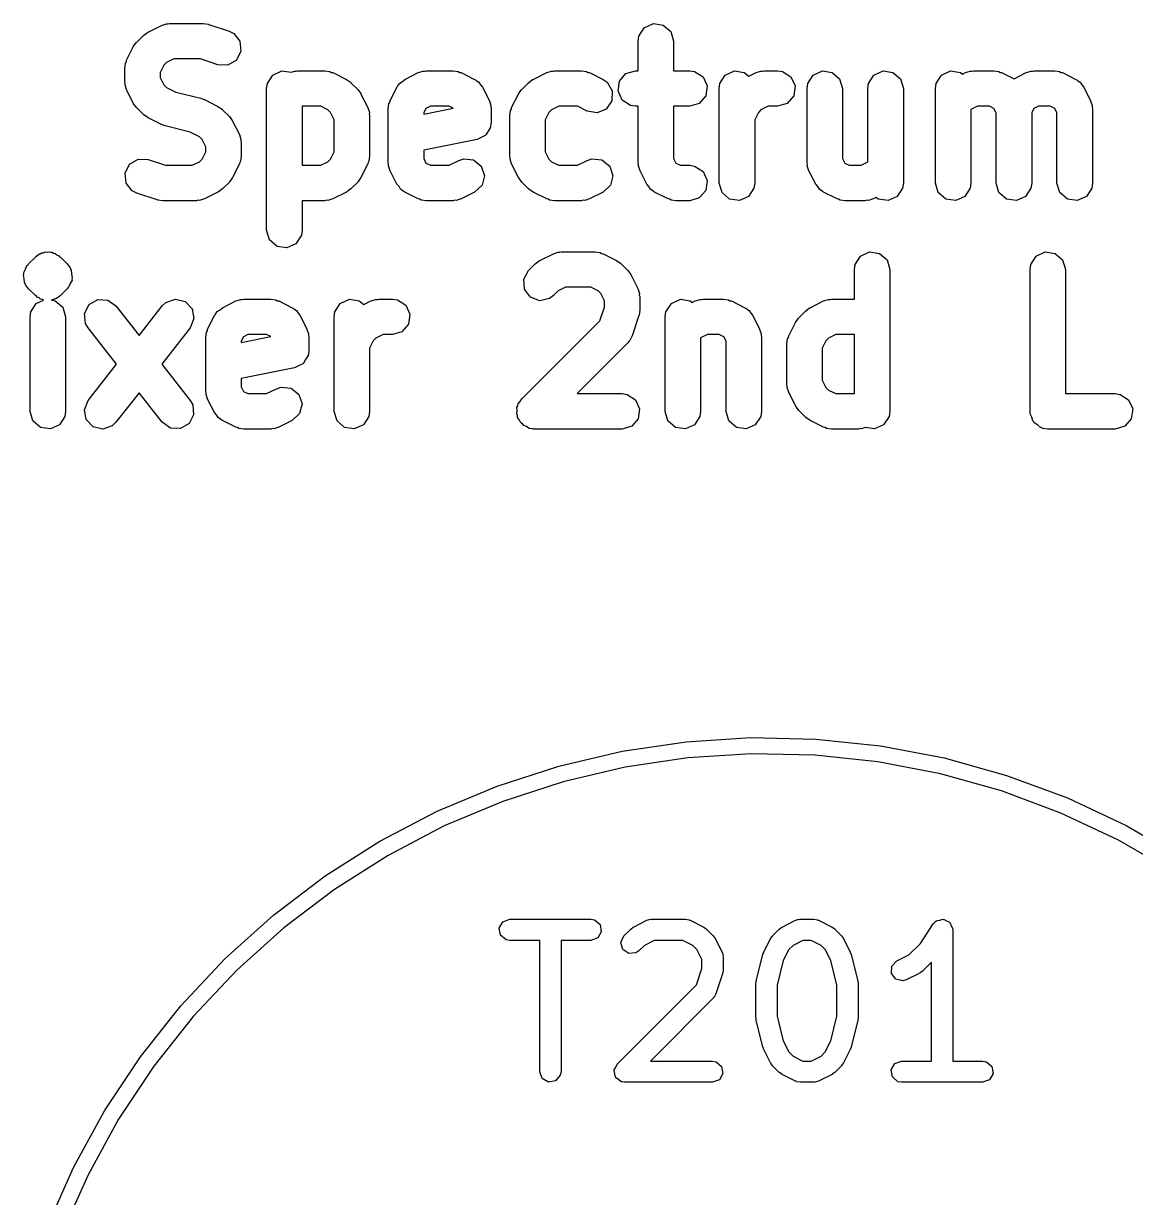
# Model space of a CAD drawing. Extents: x 102 to 173.9, y -124.5 to -76.3.
# Drawn here: x 140.64 to 148.48, y -85.34 to -77.06 of the extents above; entities that cross this region are included whole.
import ezdxf

# ---------------------------------------------------------------- set-up
doc = ezdxf.new("R2010")
doc.units = 0
doc.layers.add('BLACK', color=7, linetype='CONTINUOUS')

msp = doc.modelspace()

# ---------------------------------------------------------------- linework, layer by layer
at = {"layer": 'BLACK', "linetype": 'CONTINUOUS'}
for p, q in [((141.61, -77.0724), (141.644, -77.0611)), ((141.644, -77.0611), (141.655, -77.0623)), ((141.655, -77.0623), (141.666, -77.0592)), ((141.666, -77.0592), (141.904, -77.0592)), ((141.904, -77.0592), (141.94, -77.0643)), ((141.94, -77.0643), (141.942, -77.0655)), ((141.942, -77.0655), (141.944, -77.0656)), ((141.944, -77.0656), (142.087, -77.1132)), ((145.013, -77.0896), (145.077, -77.0604)), ((145.077, -77.0604), (145.147, -77.0705)), ((145.147, -77.0705), (145.2, -77.1166)), ((141.435, -77.191), (141.483, -77.1434)), ((141.483, -77.1434), (141.511, -77.1219)), ((141.511, -77.1219), (141.513, -77.1215)), ((141.513, -77.1215), (141.515, -77.12)), ((141.515, -77.12), (141.61, -77.0724)), ((142.087, -77.1132), (142.119, -77.1293)), ((142.119, -77.1293), (142.163, -77.1842)), ((144.97, -77.1842), (144.975, -77.1487)), ((144.975, -77.1487), (145.013, -77.0896)), ((145.2, -77.1166), (145.22, -77.1842)), ((141.364, -77.3188), (141.411, -77.2235)), ((141.411, -77.2235), (141.432, -77.1941)), ((141.432, -77.1941), (141.434, -77.193)), ((141.434, -77.193), (141.435, -77.191)), ((142.163, -77.1842), (142.17, -77.2542)), ((144.97, -77.3925), (144.97, -77.1842)), ((145.22, -77.1842), (145.22, -77.3925)), ((141.362, -77.3298), (141.364, -77.3188)), ((141.696, -77.3092), (141.645, -77.3345)), ((141.884, -77.3092), (141.696, -77.3092)), ((142.008, -77.3504), (141.884, -77.3092)), ((142.138, -77.3171), (142.078, -77.3529)), ((142.17, -77.2542), (142.138, -77.3171)), ((141.351, -77.3747), (141.356, -77.3392)), ((141.351, -77.4699), (141.351, -77.3747)), ((141.356, -77.3392), (141.362, -77.3298)), ((141.626, -77.3535), (141.601, -77.4042)), ((141.645, -77.3345), (141.626, -77.3535)), ((142.078, -77.3529), (142.008, -77.3504)), ((142.394, -77.4229), (142.458, -77.3938)), ((142.458, -77.3938), (142.523, -77.4031)), ((142.523, -77.4031), (142.549, -77.3944)), ((142.549, -77.3944), (142.56, -77.3957)), ((142.56, -77.3957), (142.571, -77.3925)), ((142.571, -77.3925), (142.761, -77.3925)), ((142.761, -77.3925), (142.797, -77.3977)), ((142.797, -77.3977), (142.806, -77.4037)), ((143.42, -77.4057), (143.454, -77.3944)), ((143.454, -77.3944), (143.465, -77.3957)), ((143.465, -77.3957), (143.476, -77.3925)), ((143.476, -77.3925), (143.666, -77.3925)), ((143.666, -77.3925), (143.702, -77.3977)), ((143.702, -77.3977), (143.711, -77.4037)), ((144.325, -77.4057), (144.359, -77.3944)), ((144.359, -77.3944), (144.37, -77.3957)), ((144.37, -77.3957), (144.38, -77.3925)), ((144.38, -77.3925), (144.571, -77.3925)), ((144.571, -77.3925), (144.606, -77.3977)), ((144.606, -77.3977), (144.616, -77.4037)), ((144.884, -77.4123), (144.952, -77.3925)), ((144.952, -77.3925), (144.97, -77.3925)), ((145.22, -77.3925), (145.333, -77.3925)), ((145.333, -77.3925), (145.368, -77.3977)), ((145.368, -77.3977), (145.427, -77.4358)), ((145.584, -77.4229), (145.649, -77.3938)), ((145.649, -77.3938), (145.718, -77.4039)), ((145.801, -77.4057), (145.835, -77.3944)), ((145.835, -77.3944), (145.846, -77.3957)), ((145.846, -77.3957), (145.857, -77.3925)), ((145.857, -77.3925), (145.952, -77.3925)), ((145.952, -77.3925), (145.987, -77.3977)), ((145.987, -77.3977), (146.046, -77.4358)), ((146.204, -77.4229), (146.268, -77.3938)), ((146.268, -77.3938), (146.337, -77.4039)), ((146.632, -77.4229), (146.696, -77.3938)), ((146.696, -77.3938), (146.766, -77.4039)), ((147.108, -77.4229), (147.172, -77.3938)), ((147.172, -77.3938), (147.242, -77.4039)), ((147.277, -77.4057), (147.311, -77.3944)), ((147.311, -77.3944), (147.322, -77.3957)), ((147.322, -77.3957), (147.333, -77.3925)), ((147.333, -77.3925), (147.476, -77.3925)), ((147.476, -77.3925), (147.511, -77.3977)), ((147.511, -77.3977), (147.521, -77.4037)), ((147.705, -77.4057), (147.74, -77.3944)), ((147.74, -77.3944), (147.751, -77.3957)), ((147.751, -77.3957), (147.761, -77.3925)), ((147.761, -77.3925), (147.904, -77.3925)), ((147.904, -77.3925), (147.94, -77.3977)), ((147.94, -77.3977), (147.949, -77.4037)), ((141.354, -77.4806), (141.351, -77.4699)), ((141.353, -77.4917), (141.354, -77.4806)), ((141.601, -77.4042), (141.601, -77.4404)), ((141.601, -77.4404), (141.626, -77.4911)), ((142.351, -77.5175), (142.356, -77.482)), ((142.356, -77.482), (142.394, -77.4229)), ((142.806, -77.4037), (142.817, -77.4057)), ((142.817, -77.4057), (142.913, -77.4533)), ((142.913, -77.4533), (142.942, -77.4738)), ((142.942, -77.4738), (142.943, -77.4757)), ((142.943, -77.4757), (142.945, -77.4767)), ((142.945, -77.4767), (142.993, -77.5244)), ((143.276, -77.4981), (143.289, -77.4798)), ((143.289, -77.4798), (143.308, -77.4685)), ((143.308, -77.4685), (143.325, -77.4533)), ((143.325, -77.4533), (143.42, -77.4057)), ((143.711, -77.4037), (143.722, -77.4057)), ((143.722, -77.4057), (143.817, -77.4533)), ((143.817, -77.4533), (143.823, -77.457)), ((143.823, -77.457), (143.825, -77.4577)), ((143.825, -77.4577), (143.828, -77.4611)), ((143.828, -77.4611), (143.847, -77.4738)), ((143.847, -77.4738), (143.858, -77.4929)), ((144.149, -77.5244), (144.197, -77.4767)), ((144.197, -77.4767), (144.226, -77.4553)), ((144.226, -77.4553), (144.228, -77.4548)), ((144.228, -77.4548), (144.229, -77.4533)), ((144.229, -77.4533), (144.325, -77.4057)), ((144.616, -77.4037), (144.627, -77.4057)), ((144.627, -77.4057), (144.722, -77.4533)), ((144.722, -77.4533), (144.752, -77.4738)), ((144.752, -77.4738), (144.787, -77.5344)), ((144.828, -77.5351), (144.838, -77.4655)), ((144.838, -77.4655), (144.884, -77.4123)), ((145.427, -77.4358), (145.457, -77.4999)), ((145.541, -77.5175), (145.546, -77.482)), ((145.546, -77.482), (145.584, -77.4229)), ((145.718, -77.4039), (145.75, -77.4312)), ((145.75, -77.4312), (145.801, -77.4057)), ((146.046, -77.4358), (146.076, -77.4999)), ((146.16, -77.5175), (146.165, -77.482)), ((146.165, -77.482), (146.204, -77.4229)), ((146.337, -77.4039), (146.39, -77.45)), ((146.39, -77.45), (146.41, -77.5175)), ((146.589, -77.5175), (146.594, -77.482)), ((146.594, -77.482), (146.632, -77.4229)), ((146.766, -77.4039), (146.819, -77.45)), ((146.819, -77.45), (146.839, -77.5175)), ((147.065, -77.5175), (147.07, -77.482)), ((147.07, -77.482), (147.108, -77.4229)), ((147.242, -77.4039), (147.256, -77.4161)), ((147.256, -77.4161), (147.277, -77.4057)), ((147.521, -77.4037), (147.532, -77.4057)), ((147.532, -77.4057), (147.619, -77.4492)), ((147.619, -77.4492), (147.705, -77.4057)), ((147.949, -77.4037), (147.96, -77.4057)), ((147.96, -77.4057), (148.055, -77.4533)), ((148.055, -77.4533), (148.061, -77.457)), ((148.061, -77.457), (148.063, -77.4577)), ((148.063, -77.4577), (148.067, -77.4611)), ((148.067, -77.4611), (148.085, -77.4738)), ((148.085, -77.4738), (148.096, -77.4929)), ((141.364, -77.5258), (141.353, -77.4917)), ((141.411, -77.621), (141.364, -77.5258)), ((141.626, -77.4911), (141.645, -77.51)), ((141.645, -77.51), (141.71, -77.5424)), ((141.71, -77.5424), (141.887, -77.5867)), ((142.351, -78.5175), (142.351, -77.5175)), ((142.993, -77.5244), (143.014, -77.5531)), ((143.014, -77.5531), (143.015, -77.5552)), ((143.015, -77.5552), (143.016, -77.5568)), ((143.016, -77.5568), (143.064, -77.6521)), ((143.221, -77.6045), (143.269, -77.5092)), ((143.269, -77.5092), (143.272, -77.504)), ((143.272, -77.504), (143.273, -77.5012)), ((143.273, -77.5012), (143.276, -77.4981)), ((143.858, -77.4929), (143.873, -77.5092)), ((143.873, -77.5092), (143.921, -77.6045)), ((144.078, -77.6521), (144.126, -77.5569)), ((144.126, -77.5569), (144.146, -77.5274)), ((144.146, -77.5274), (144.148, -77.5263)), ((144.148, -77.5263), (144.149, -77.5244)), ((144.787, -77.5344), (144.785, -77.6047)), ((144.857, -77.5992), (144.828, -77.5351)), ((145.457, -77.4999), (145.446, -77.5695)), ((145.541, -78.1842), (145.541, -77.5175)), ((146.076, -77.4999), (146.066, -77.5695)), ((146.16, -78.0413), (146.16, -77.5175)), ((146.41, -77.5175), (146.41, -78.0118)), ((146.589, -78.0355), (146.589, -77.5175)), ((146.839, -77.5175), (146.839, -78.1842)), ((147.065, -78.1842), (147.065, -77.5175)), ((148.096, -77.4929), (148.111, -77.5092)), ((148.111, -77.5092), (148.159, -77.6045)), ((141.413, -77.6226), (141.411, -77.621)), ((141.413, -77.6248), (141.413, -77.6226)), ((141.435, -77.6535), (141.413, -77.6248)), ((141.887, -77.5867), (141.908, -77.5954)), ((141.908, -77.5954), (141.913, -77.5962)), ((141.913, -77.5962), (142.008, -77.6438)), ((142.008, -77.6438), (142.037, -77.6643)), ((142.601, -77.6425), (142.601, -78.0592)), ((142.732, -77.6425), (142.601, -77.6425)), ((142.783, -77.6679), (142.732, -77.6425)), ((143.208, -77.6604), (143.213, -77.6249)), ((143.213, -77.6249), (143.219, -77.6155)), ((143.219, -77.6155), (143.221, -77.6045)), ((143.505, -77.6425), (143.474, -77.6583)), ((143.637, -77.6425), (143.505, -77.6425)), ((143.665, -77.6569), (143.637, -77.6425)), ((143.921, -77.6045), (143.932, -77.6385)), ((143.932, -77.6385), (143.931, -77.6496)), ((143.931, -77.6496), (143.934, -77.6604)), ((144.41, -77.6425), (144.359, -77.6679)), ((144.541, -77.6425), (144.41, -77.6425)), ((144.61, -77.6769), (144.541, -77.6425)), ((144.785, -77.6047), (144.745, -77.6625)), ((144.916, -77.6374), (144.857, -77.5992)), ((144.952, -77.6425), (144.916, -77.6374)), ((144.97, -77.6425), (144.952, -77.6425)), ((144.97, -78.0413), (144.97, -77.6425)), ((145.333, -77.6425), (145.22, -77.6425)), ((145.22, -77.6425), (145.22, -78.0118)), ((145.4, -77.6227), (145.333, -77.6425)), ((145.446, -77.5695), (145.4, -77.6227)), ((145.886, -77.6425), (145.835, -77.6679)), ((145.952, -77.6425), (145.886, -77.6425)), ((146.019, -77.6227), (145.952, -77.6425)), ((146.066, -77.5695), (146.019, -77.6227)), ((147.362, -77.6425), (147.315, -77.6662)), ((147.446, -77.6425), (147.362, -77.6425)), ((147.478, -77.6583), (147.446, -77.6425)), ((147.791, -77.6425), (147.759, -77.6583)), ((147.875, -77.6425), (147.791, -77.6425)), ((147.906, -77.6583), (147.875, -77.6425)), ((148.159, -77.6045), (148.17, -77.6385)), ((148.17, -77.6385), (148.169, -77.6496)), ((148.169, -77.6496), (148.172, -77.6604)), ((141.483, -77.7011), (141.435, -77.6535)), ((141.484, -77.7022), (141.483, -77.7011)), ((141.486, -77.7041), (141.484, -77.7022)), ((141.515, -77.7246), (141.486, -77.7041)), ((141.61, -77.7722), (141.515, -77.7246)), ((142.037, -77.6643), (142.038, -77.6662)), ((142.038, -77.6662), (142.04, -77.6672)), ((142.04, -77.6672), (142.088, -77.7148)), ((142.088, -77.7148), (142.109, -77.7436)), ((142.802, -77.6868), (142.783, -77.6679)), ((142.827, -77.7375), (142.802, -77.6868)), ((143.064, -77.6521), (143.075, -77.6861)), ((143.075, -77.6861), (143.074, -77.6973)), ((143.074, -77.6973), (143.077, -77.708)), ((143.077, -77.708), (143.077, -77.9937)), ((143.208, -78.0413), (143.208, -77.6604)), ((143.458, -77.6984), (143.665, -77.6569)), ((143.474, -77.6583), (143.458, -77.6899)), ((143.458, -77.6899), (143.458, -77.6984)), ((143.934, -77.6604), (143.934, -77.7556)), ((144.065, -77.708), (144.07, -77.6725)), ((144.065, -77.9937), (144.065, -77.708)), ((144.07, -77.6725), (144.076, -77.6631)), ((144.076, -77.6631), (144.078, -77.6521)), ((144.34, -77.6868), (144.315, -77.7375)), ((144.359, -77.6679), (144.34, -77.6868)), ((144.68, -77.6894), (144.61, -77.6769)), ((144.745, -77.6625), (144.68, -77.6894)), ((145.817, -77.6868), (145.791, -77.7375)), ((145.835, -77.6679), (145.817, -77.6868)), ((147.315, -77.6662), (147.315, -78.1842)), ((147.494, -77.6899), (147.478, -77.6583)), ((147.494, -78.1842), (147.494, -77.6899)), ((147.759, -77.6583), (147.744, -77.6899)), ((147.744, -77.6899), (147.744, -78.1842)), ((147.922, -77.6899), (147.906, -77.6583)), ((147.922, -78.1842), (147.922, -77.6899)), ((148.172, -77.6604), (148.172, -78.1842)), ((141.615, -77.773), (141.61, -77.7722)), ((141.636, -77.7816), (141.615, -77.773)), ((141.813, -77.8259), (141.636, -77.7816)), ((142.109, -77.7436), (142.11, -77.7457)), ((142.11, -77.7457), (142.111, -77.7473)), ((142.111, -77.7473), (142.159, -77.8426)), ((142.827, -77.9642), (142.827, -77.7375)), ((143.929, -77.7911), (143.912, -77.8179)), ((143.93, -77.7863), (143.929, -77.7911)), ((143.934, -77.7556), (143.93, -77.7802)), ((143.93, -77.7802), (143.931, -77.7843)), ((143.931, -77.7843), (143.93, -77.7863)), ((144.315, -77.7375), (144.315, -77.9642)), ((145.791, -77.7375), (145.791, -78.1842)), ((141.878, -77.8583), (141.813, -77.8259)), ((141.897, -77.8773), (141.878, -77.8583)), ((141.922, -77.928), (141.897, -77.8773)), ((142.159, -77.8426), (142.17, -77.8766)), ((142.17, -77.8766), (142.169, -77.8877)), ((142.169, -77.8877), (142.172, -77.8985)), ((142.172, -77.8985), (142.172, -77.9937)), ((143.834, -77.8782), (143.458, -77.9533)), ((143.862, -77.8634), (143.834, -77.8782)), ((143.891, -77.8502), (143.862, -77.8634)), ((143.893, -77.8472), (143.891, -77.8502)), ((143.896, -77.8455), (143.893, -77.8472)), ((143.912, -77.8179), (143.896, -77.8455)), ((141.897, -78.0149), (141.922, -77.9642)), ((141.922, -77.9642), (141.922, -77.928)), ((142.802, -78.0149), (142.827, -77.9642)), ((143.458, -77.9533), (143.458, -78.0118)), ((144.315, -77.9642), (144.34, -78.0149)), ((141.353, -78.1141), (141.384, -78.0513)), ((141.384, -78.0513), (141.445, -78.0154)), ((141.445, -78.0154), (141.515, -78.018)), ((141.515, -78.018), (141.639, -78.0592)), ((141.639, -78.0592), (141.827, -78.0592)), ((141.827, -78.0592), (141.878, -78.0338)), ((141.878, -78.0338), (141.897, -78.0149)), ((142.159, -78.0496), (142.111, -78.1448)), ((142.161, -78.0386), (142.159, -78.0496)), ((142.167, -78.0292), (142.161, -78.0386)), ((142.172, -77.9937), (142.167, -78.0292)), ((142.601, -78.0592), (142.732, -78.0592)), ((142.732, -78.0592), (142.783, -78.0338)), ((142.783, -78.0338), (142.802, -78.0149)), ((143.064, -78.0496), (143.016, -78.1448)), ((143.066, -78.0386), (143.064, -78.0496)), ((143.072, -78.0292), (143.066, -78.0386)), ((143.077, -77.9937), (143.072, -78.0292)), ((143.211, -78.0521), (143.208, -78.0413)), ((143.21, -78.0632), (143.211, -78.0521)), ((143.221, -78.0972), (143.21, -78.0632)), ((143.458, -78.0118), (143.474, -78.0434)), ((143.474, -78.0434), (143.505, -78.0592)), ((143.505, -78.0592), (143.637, -78.0592)), ((143.637, -78.0592), (143.705, -78.0248)), ((143.705, -78.0248), (143.74, -78.0135)), ((143.74, -78.0135), (143.809, -78.0212)), ((143.809, -78.0212), (143.864, -78.0655)), ((144.068, -78.0044), (144.065, -77.9937)), ((144.067, -78.0155), (144.068, -78.0044)), ((144.078, -78.0496), (144.067, -78.0155)), ((144.126, -78.1448), (144.078, -78.0496)), ((144.34, -78.0149), (144.359, -78.0338)), ((144.359, -78.0338), (144.41, -78.0592)), ((144.41, -78.0592), (144.541, -78.0592)), ((144.541, -78.0592), (144.61, -78.0248)), ((144.61, -78.0248), (144.644, -78.0135)), ((144.644, -78.0135), (144.714, -78.0212)), ((144.714, -78.0212), (144.769, -78.0655)), ((144.973, -78.0521), (144.97, -78.0413)), ((144.972, -78.0632), (144.973, -78.0521)), ((144.983, -78.0972), (144.972, -78.0632)), ((145.22, -78.0118), (145.236, -78.0434)), ((145.236, -78.0434), (145.267, -78.0592)), ((145.267, -78.0592), (145.333, -78.0592)), ((145.333, -78.0592), (145.368, -78.0643)), ((145.368, -78.0643), (145.427, -78.1025)), ((146.163, -78.0521), (146.16, -78.0413)), ((146.162, -78.0632), (146.163, -78.0521)), ((146.173, -78.0972), (146.162, -78.0632)), ((146.41, -78.0118), (146.426, -78.0434)), ((146.426, -78.0434), (146.458, -78.0592)), ((146.458, -78.0592), (146.541, -78.0592)), ((146.541, -78.0592), (146.589, -78.0355)), ((141.36, -78.1841), (141.353, -78.1141)), ((142.111, -78.1448), (142.091, -78.1743)), ((143.016, -78.1448), (142.996, -78.1743)), ((143.269, -78.1925), (143.221, -78.0972)), ((143.864, -78.0655), (143.886, -78.1323)), ((143.886, -78.1323), (143.869, -78.2004)), ((144.127, -78.1464), (144.126, -78.1448)), ((144.128, -78.1486), (144.127, -78.1464)), ((144.769, -78.0655), (144.791, -78.1323)), ((144.791, -78.1323), (144.774, -78.2004)), ((145.031, -78.1925), (144.983, -78.0972)), ((145.427, -78.1025), (145.457, -78.1666)), ((146.221, -78.1925), (146.173, -78.0972)), ((141.404, -78.239), (141.36, -78.1841)), ((142.04, -78.2249), (142.012, -78.2464)), ((142.088, -78.1773), (142.04, -78.2249)), ((142.089, -78.1754), (142.088, -78.1773)), ((142.091, -78.1743), (142.089, -78.1754)), ((142.945, -78.2249), (142.916, -78.2464)), ((142.993, -78.1773), (142.945, -78.2249)), ((142.994, -78.1754), (142.993, -78.1773)), ((142.996, -78.1743), (142.994, -78.1754)), ((143.284, -78.2087), (143.269, -78.1925)), ((143.295, -78.2279), (143.284, -78.2087)), ((143.313, -78.2406), (143.295, -78.2279)), ((143.869, -78.2004), (143.817, -78.2484)), ((144.149, -78.1773), (144.128, -78.1486)), ((144.197, -78.2249), (144.149, -78.1773)), ((144.199, -78.226), (144.197, -78.2249)), ((144.2, -78.2279), (144.199, -78.226)), ((144.229, -78.2484), (144.2, -78.2279)), ((144.774, -78.2004), (144.722, -78.2484)), ((145.046, -78.2087), (145.031, -78.1925)), ((145.057, -78.2279), (145.046, -78.2087)), ((145.075, -78.2406), (145.057, -78.2279)), ((145.457, -78.1666), (145.446, -78.2362)), ((145.561, -78.2517), (145.541, -78.1842)), ((145.786, -78.2197), (145.748, -78.2788)), ((145.791, -78.1842), (145.786, -78.2197)), ((146.236, -78.2087), (146.221, -78.1925)), ((146.247, -78.2279), (146.236, -78.2087)), ((146.266, -78.2406), (146.247, -78.2279)), ((146.834, -78.2197), (146.795, -78.2788)), ((146.839, -78.1842), (146.834, -78.2197)), ((147.085, -78.2517), (147.065, -78.1842)), ((147.31, -78.2197), (147.272, -78.2788)), ((147.315, -78.1842), (147.31, -78.2197)), ((147.513, -78.2517), (147.494, -78.1842)), ((147.738, -78.2197), (147.7, -78.2788)), ((147.744, -78.1842), (147.738, -78.2197)), ((147.942, -78.2517), (147.922, -78.1842)), ((148.167, -78.2197), (148.129, -78.2788)), ((148.172, -78.1842), (148.167, -78.2197)), ((141.436, -78.2551), (141.404, -78.239)), ((141.579, -78.3028), (141.436, -78.2551)), ((141.581, -78.3028), (141.579, -78.3028)), ((141.583, -78.304), (141.581, -78.3028)), ((141.619, -78.3092), (141.583, -78.304)), ((141.857, -78.3092), (141.619, -78.3092)), ((141.867, -78.306), (141.857, -78.3092)), ((141.878, -78.3073), (141.867, -78.306)), ((141.913, -78.296), (141.878, -78.3073)), ((142.008, -78.2484), (141.913, -78.296)), ((142.009, -78.2469), (142.008, -78.2484)), ((142.012, -78.2464), (142.009, -78.2469)), ((142.761, -78.3092), (142.601, -78.3092)), ((142.601, -78.3092), (142.601, -78.5175)), ((142.772, -78.306), (142.761, -78.3092)), ((142.783, -78.3073), (142.772, -78.306)), ((142.817, -78.296), (142.783, -78.3073)), ((142.913, -78.2484), (142.817, -78.296)), ((142.914, -78.2469), (142.913, -78.2484)), ((142.916, -78.2464), (142.914, -78.2469)), ((143.317, -78.244), (143.313, -78.2406)), ((143.319, -78.2447), (143.317, -78.244)), ((143.325, -78.2484), (143.319, -78.2447)), ((143.42, -78.296), (143.325, -78.2484)), ((143.431, -78.298), (143.42, -78.296)), ((143.44, -78.304), (143.431, -78.298)), ((143.476, -78.3092), (143.44, -78.304)), ((143.666, -78.3092), (143.476, -78.3092)), ((143.677, -78.306), (143.666, -78.3092)), ((143.688, -78.3073), (143.677, -78.306)), ((143.722, -78.296), (143.688, -78.3073)), ((143.817, -78.2484), (143.722, -78.296)), ((144.325, -78.296), (144.229, -78.2484)), ((144.336, -78.298), (144.325, -78.296)), ((144.345, -78.304), (144.336, -78.298)), ((144.38, -78.3092), (144.345, -78.304)), ((144.571, -78.3092), (144.38, -78.3092)), ((144.582, -78.306), (144.571, -78.3092)), ((144.593, -78.3073), (144.582, -78.306)), ((144.627, -78.296), (144.593, -78.3073)), ((144.722, -78.2484), (144.627, -78.296)), ((145.078, -78.244), (145.075, -78.2406)), ((145.081, -78.2447), (145.078, -78.244)), ((145.086, -78.2484), (145.081, -78.2447)), ((145.182, -78.296), (145.086, -78.2484)), ((145.193, -78.298), (145.182, -78.296)), ((145.202, -78.304), (145.193, -78.298)), ((145.238, -78.3092), (145.202, -78.304)), ((145.333, -78.3092), (145.238, -78.3092)), ((145.4, -78.2894), (145.333, -78.3092)), ((145.446, -78.2362), (145.4, -78.2894)), ((145.614, -78.2978), (145.561, -78.2517)), ((145.684, -78.3079), (145.614, -78.2978)), ((145.748, -78.2788), (145.684, -78.3079)), ((146.269, -78.244), (146.266, -78.2406)), ((146.272, -78.2447), (146.269, -78.244)), ((146.277, -78.2484), (146.272, -78.2447)), ((146.372, -78.296), (146.277, -78.2484)), ((146.383, -78.298), (146.372, -78.296)), ((146.393, -78.304), (146.383, -78.298)), ((146.428, -78.3092), (146.393, -78.304)), ((146.571, -78.3092), (146.428, -78.3092)), ((146.582, -78.306), (146.571, -78.3092)), ((146.593, -78.3073), (146.582, -78.306)), ((146.627, -78.296), (146.593, -78.3073)), ((146.648, -78.2856), (146.627, -78.296)), ((146.662, -78.2978), (146.648, -78.2856)), ((146.731, -78.3079), (146.662, -78.2978)), ((146.795, -78.2788), (146.731, -78.3079)), ((147.138, -78.2978), (147.085, -78.2517)), ((147.208, -78.3079), (147.138, -78.2978)), ((147.272, -78.2788), (147.208, -78.3079)), ((147.566, -78.2978), (147.513, -78.2517)), ((147.636, -78.3079), (147.566, -78.2978)), ((147.7, -78.2788), (147.636, -78.3079)), ((147.995, -78.2978), (147.942, -78.2517)), ((148.065, -78.3079), (147.995, -78.2978)), ((148.129, -78.2788), (148.065, -78.3079)), ((142.37, -78.585), (142.351, -78.5175)), ((142.596, -78.553), (142.557, -78.6121)), ((142.601, -78.5175), (142.596, -78.553)), ((142.424, -78.6312), (142.37, -78.585)), ((142.493, -78.6413), (142.424, -78.6312)), ((142.557, -78.6121), (142.493, -78.6413)), ((140.673, -78.7534), (140.721, -78.7058)), ((140.721, -78.7058), (140.726, -78.7019)), ((140.726, -78.7019), (140.727, -78.6996)), ((140.727, -78.6996), (140.732, -78.6976)), ((140.732, -78.6976), (140.749, -78.6843)), ((140.749, -78.6843), (140.758, -78.6824)), ((140.758, -78.6824), (140.765, -78.677)), ((140.765, -78.677), (140.779, -78.6761)), ((140.779, -78.6761), (140.791, -78.6704)), ((140.791, -78.6704), (140.805, -78.6724)), ((140.805, -78.6724), (140.818, -78.6695)), ((140.818, -78.6695), (140.827, -78.6727)), ((140.827, -78.6727), (140.836, -78.672)), ((140.836, -78.672), (140.848, -78.6786)), ((140.848, -78.6786), (140.861, -78.6805)), ((140.861, -78.6805), (140.871, -78.6894)), ((140.871, -78.6894), (140.884, -78.6942)), ((140.884, -78.6942), (140.889, -78.7015)), ((140.889, -78.7015), (140.897, -78.7058)), ((140.897, -78.7058), (140.945, -78.7534)), ((144.277, -78.73), (144.372, -78.6824)), ((144.372, -78.6824), (144.406, -78.6711)), ((144.406, -78.6711), (144.417, -78.6723)), ((144.417, -78.6723), (144.428, -78.6692)), ((144.428, -78.6692), (144.666, -78.6692)), ((144.666, -78.6692), (144.702, -78.6743)), ((144.702, -78.6743), (144.711, -78.6804)), ((144.711, -78.6804), (144.722, -78.6824)), ((144.722, -78.6824), (144.817, -78.73)), ((146.499, -78.7587), (146.537, -78.6996)), ((146.537, -78.6996), (146.601, -78.6704)), ((146.601, -78.6704), (146.671, -78.6805)), ((146.671, -78.6805), (146.724, -78.7266)), ((146.724, -78.7266), (146.744, -78.7942)), ((147.737, -78.7587), (147.775, -78.6996)), ((147.775, -78.6996), (147.839, -78.6704)), ((147.839, -78.6704), (147.909, -78.6805)), ((147.909, -78.6805), (147.962, -78.7266)), ((147.962, -78.7266), (147.982, -78.7942)), ((140.639, -78.8152), (140.652, -78.7917)), ((140.652, -78.7917), (140.661, -78.7667)), ((140.661, -78.7667), (140.669, -78.7613)), ((140.669, -78.7613), (140.673, -78.7534)), ((140.945, -78.7534), (140.966, -78.7822)), ((140.966, -78.7822), (140.968, -78.791)), ((140.968, -78.791), (140.974, -78.7982)), ((140.974, -78.7982), (140.976, -78.8249)), ((144.163, -78.8628), (144.197, -78.801)), ((144.197, -78.801), (144.244, -78.7534)), ((144.244, -78.7534), (144.273, -78.7319)), ((144.273, -78.7319), (144.275, -78.7315)), ((144.275, -78.7315), (144.277, -78.73)), ((144.817, -78.73), (144.847, -78.7505)), ((144.847, -78.7505), (144.848, -78.7524)), ((144.848, -78.7524), (144.85, -78.7534)), ((144.85, -78.7534), (144.897, -78.801)), ((144.897, -78.801), (144.919, -78.8298)), ((146.494, -78.7942), (146.499, -78.7587)), ((146.494, -79.0025), (146.494, -78.7942)), ((146.744, -78.7942), (146.744, -79.7942)), ((147.732, -78.7942), (147.737, -78.7587)), ((147.732, -79.7942), (147.732, -78.7942)), ((147.982, -78.7942), (147.982, -79.6692)), ((140.637, -78.8326), (140.64, -78.8242)), ((140.642, -78.8587), (140.637, -78.8326)), ((140.64, -78.8242), (140.639, -78.8152)), ((140.644, -78.8854), (140.642, -78.8587)), ((140.65, -78.8926), (140.644, -78.8854)), ((140.652, -78.9014), (140.65, -78.8926)), ((140.966, -78.8919), (140.957, -78.9169)), ((140.979, -78.8684), (140.966, -78.8919)), ((140.976, -78.8249), (140.981, -78.851)), ((140.981, -78.851), (140.978, -78.8594)), ((140.978, -78.8594), (140.979, -78.8684)), ((144.168, -78.933), (144.163, -78.8628)), ((144.919, -78.8298), (144.919, -78.8319)), ((144.919, -78.8319), (144.921, -78.8335)), ((144.921, -78.8335), (144.968, -78.9288)), ((140.673, -78.9302), (140.652, -78.9014)), ((140.721, -78.9778), (140.673, -78.9302)), ((140.945, -78.9302), (140.897, -78.9778)), ((140.949, -78.9223), (140.945, -78.9302)), ((140.957, -78.9169), (140.949, -78.9223)), ((144.21, -78.9894), (144.168, -78.933)), ((144.407, -78.9445), (144.374, -78.9778)), ((144.458, -78.9192), (144.407, -78.9445)), ((144.637, -78.9192), (144.458, -78.9192)), ((144.687, -78.9445), (144.637, -78.9192)), ((144.706, -78.9635), (144.687, -78.9445)), ((144.732, -79.0142), (144.706, -78.9635)), ((144.968, -78.9288), (144.98, -78.9628)), ((144.98, -78.9628), (144.978, -78.9739)), ((144.978, -78.9739), (144.982, -78.9847)), ((140.689, -79.092), (140.727, -79.0329)), ((140.729, -78.9821), (140.721, -78.9778)), ((140.727, -79.0329), (140.779, -79.0095)), ((140.734, -78.9894), (140.729, -78.9821)), ((140.747, -78.9942), (140.734, -78.9894)), ((140.757, -79.0031), (140.747, -78.9942)), ((140.77, -79.005), (140.757, -79.0031)), ((140.779, -79.0095), (140.77, -79.005)), ((140.839, -79.0075), (140.834, -79.0099)), ((140.834, -79.0099), (140.861, -79.0139)), ((140.853, -79.0066), (140.839, -79.0075)), ((140.86, -79.0012), (140.853, -79.0066)), ((140.869, -78.9993), (140.86, -79.0012)), ((140.861, -79.0139), (140.914, -79.06)), ((140.886, -78.986), (140.869, -78.9993)), ((140.891, -78.984), (140.886, -78.986)), ((140.892, -78.9817), (140.891, -78.984)), ((140.897, -78.9778), (140.892, -78.9817)), ((141.067, -79.1036), (141.1, -79.0411)), ((141.1, -79.0411), (141.161, -79.006)), ((141.161, -79.006), (141.231, -79.0094)), ((141.231, -79.0094), (141.288, -79.0503)), ((141.288, -79.0503), (141.452, -79.2585)), ((141.452, -79.2585), (141.615, -79.0503)), ((141.615, -79.0503), (141.641, -79.0256)), ((141.641, -79.0256), (141.708, -79.0026)), ((141.708, -79.0026), (141.776, -79.0193)), ((141.776, -79.0193), (141.825, -79.0703)), ((142.039, -79.0633), (142.134, -79.0157)), ((142.134, -79.0157), (142.168, -79.0044)), ((142.168, -79.0044), (142.179, -79.0057)), ((142.179, -79.0057), (142.19, -79.0025)), ((142.19, -79.0025), (142.38, -79.0025)), ((142.38, -79.0025), (142.416, -79.0077)), ((142.416, -79.0077), (142.425, -79.0137)), ((142.425, -79.0137), (142.436, -79.0157)), ((142.436, -79.0157), (142.532, -79.0633)), ((142.832, -79.092), (142.87, -79.0329)), ((142.87, -79.0329), (142.934, -79.0038)), ((142.934, -79.0038), (143.004, -79.0139)), ((143.004, -79.0139), (143.035, -79.0412)), ((143.035, -79.0412), (143.086, -79.0157)), ((143.086, -79.0157), (143.12, -79.0044)), ((143.12, -79.0044), (143.132, -79.0057)), ((143.132, -79.0057), (143.142, -79.0025)), ((143.142, -79.0025), (143.238, -79.0025)), ((143.238, -79.0025), (143.273, -79.0077)), ((143.273, -79.0077), (143.332, -79.0458)), ((143.332, -79.0458), (143.361, -79.1099)), ((144.276, -79.0141), (144.21, -78.9894)), ((144.345, -78.9993), (144.276, -79.0141)), ((144.374, -78.9778), (144.345, -78.9993)), ((144.732, -79.0596), (144.732, -79.0142)), ((144.982, -78.9847), (144.982, -79.0799)), ((145.165, -79.092), (145.204, -79.0329)), ((145.204, -79.0329), (145.268, -79.0038)), ((145.268, -79.0038), (145.337, -79.0139)), ((145.337, -79.0139), (145.351, -79.0261)), ((145.351, -79.0261), (145.372, -79.0157)), ((145.372, -79.0157), (145.406, -79.0044)), ((145.406, -79.0044), (145.417, -79.0057)), ((145.417, -79.0057), (145.428, -79.0025)), ((145.428, -79.0025), (145.571, -79.0025)), ((145.571, -79.0025), (145.606, -79.0077)), ((145.606, -79.0077), (145.616, -79.0137)), ((145.616, -79.0137), (145.627, -79.0157)), ((145.627, -79.0157), (145.722, -79.0633)), ((146.182, -79.0633), (146.277, -79.0157)), ((146.277, -79.0157), (146.311, -79.0044)), ((146.311, -79.0044), (146.322, -79.0057)), ((146.322, -79.0057), (146.333, -79.0025)), ((146.333, -79.0025), (146.494, -79.0025)), ((140.684, -79.1275), (140.689, -79.092)), ((140.684, -79.7942), (140.684, -79.1275)), ((140.914, -79.06), (140.934, -79.1275)), ((140.934, -79.1275), (140.934, -79.7942)), ((141.074, -79.1736), (141.067, -79.1036)), ((141.838, -79.1394), (141.812, -79.2047)), ((141.825, -79.0703), (141.838, -79.1394)), ((141.935, -79.2145), (141.983, -79.1192)), ((141.983, -79.1192), (141.987, -79.114)), ((141.987, -79.1112), (141.991, -79.1081)), ((141.987, -79.114), (141.987, -79.1112)), ((141.991, -79.1081), (142.003, -79.0898)), ((142.003, -79.0898), (142.023, -79.0785)), ((142.023, -79.0785), (142.039, -79.0633)), ((142.532, -79.0633), (142.537, -79.067)), ((142.537, -79.067), (142.54, -79.0677)), ((142.54, -79.0677), (142.543, -79.0711)), ((142.543, -79.0711), (142.561, -79.0838)), ((142.561, -79.0838), (142.572, -79.1029)), ((142.572, -79.1029), (142.587, -79.1192)), ((142.587, -79.1192), (142.635, -79.2145)), ((142.827, -79.1275), (142.832, -79.092)), ((142.827, -79.7942), (142.827, -79.1275)), ((143.361, -79.1099), (143.351, -79.1795)), ((144.7, -79.1552), (144.732, -79.0596)), ((144.975, -79.1194), (144.928, -79.2623)), ((144.976, -79.1154), (144.975, -79.1172)), ((144.975, -79.1172), (144.975, -79.1194)), ((144.982, -79.0799), (144.976, -79.1154)), ((145.16, -79.1275), (145.165, -79.092)), ((145.16, -79.7942), (145.16, -79.1275)), ((145.722, -79.0633), (145.727, -79.067)), ((145.727, -79.067), (145.73, -79.0677)), ((145.73, -79.0677), (145.733, -79.0711)), ((145.733, -79.0711), (145.752, -79.0838)), ((145.752, -79.0838), (145.763, -79.1029)), ((145.763, -79.1029), (145.778, -79.1192)), ((145.778, -79.1192), (145.826, -79.2145)), ((146.078, -79.1669), (146.099, -79.1374)), ((146.099, -79.1374), (146.101, -79.1363)), ((146.101, -79.1363), (146.102, -79.1344)), ((146.102, -79.1344), (146.149, -79.0867)), ((146.149, -79.0867), (146.178, -79.0653)), ((146.178, -79.0653), (146.18, -79.0648)), ((146.18, -79.0648), (146.182, -79.0633)), ((141.092, -79.2047), (141.074, -79.1736)), ((141.293, -79.4608), (141.092, -79.2047)), ((141.812, -79.2047), (141.611, -79.4608)), ((141.933, -79.2255), (141.935, -79.2145)), ((142.635, -79.2145), (142.646, -79.2485)), ((143.351, -79.1795), (143.305, -79.2327)), ((144.149, -79.7058), (144.7, -79.1552)), ((145.826, -79.2145), (145.837, -79.2485)), ((146.031, -79.2621), (146.078, -79.1669)), ((141.922, -79.2704), (141.927, -79.2349)), ((141.922, -79.6513), (141.922, -79.2704)), ((141.927, -79.2349), (141.933, -79.2255)), ((142.172, -79.3084), (142.38, -79.2669)), ((142.188, -79.2683), (142.172, -79.2999)), ((142.172, -79.2999), (142.172, -79.3084)), ((142.219, -79.2525), (142.188, -79.2683)), ((142.351, -79.2525), (142.219, -79.2525)), ((142.38, -79.2669), (142.351, -79.2525)), ((142.646, -79.2485), (142.645, -79.2596)), ((142.645, -79.2596), (142.648, -79.2704)), ((142.648, -79.2704), (142.648, -79.3656)), ((143.102, -79.2968), (143.077, -79.3475)), ((143.121, -79.2779), (143.102, -79.2968)), ((143.172, -79.2525), (143.121, -79.2779)), ((143.238, -79.2525), (143.172, -79.2525)), ((143.305, -79.2327), (143.238, -79.2525)), ((144.903, -79.3013), (144.897, -79.3111)), ((144.911, -79.2943), (144.903, -79.3013)), ((144.928, -79.2623), (144.911, -79.2943)), ((145.458, -79.2525), (145.41, -79.2762)), ((145.41, -79.2762), (145.41, -79.7942)), ((145.541, -79.2525), (145.458, -79.2525)), ((145.573, -79.2683), (145.541, -79.2525)), ((145.589, -79.2999), (145.573, -79.2683)), ((145.589, -79.7942), (145.589, -79.2999)), ((145.837, -79.2485), (145.836, -79.2596)), ((145.836, -79.2596), (145.839, -79.2704)), ((145.839, -79.2704), (145.839, -79.7942)), ((146.017, -79.318), (146.022, -79.2825)), ((146.022, -79.2825), (146.029, -79.2731)), ((146.029, -79.2731), (146.031, -79.2621)), ((146.293, -79.2968), (146.267, -79.3475)), ((146.312, -79.2779), (146.293, -79.2968)), ((146.362, -79.2525), (146.312, -79.2779)), ((146.494, -79.2525), (146.362, -79.2525)), ((146.494, -79.6692), (146.494, -79.2525)), ((142.648, -79.3656), (142.645, -79.3902)), ((143.077, -79.3475), (143.077, -79.7942)), ((144.897, -79.3111), (144.539, -79.6692)), ((146.017, -79.6037), (146.017, -79.318)), ((146.267, -79.3475), (146.267, -79.5742)), ((141.092, -79.717), (141.293, -79.4608)), ((141.611, -79.4608), (141.812, -79.717)), ((142.605, -79.4602), (142.576, -79.4734)), ((142.607, -79.4572), (142.605, -79.4602)), ((142.61, -79.4555), (142.607, -79.4572)), ((142.626, -79.4279), (142.61, -79.4555)), ((142.643, -79.4011), (142.626, -79.4279)), ((142.644, -79.3963), (142.643, -79.4011)), ((142.645, -79.3943), (142.644, -79.3963)), ((142.645, -79.3902), (142.645, -79.3943)), ((142.548, -79.4882), (142.172, -79.5633)), ((142.576, -79.4734), (142.548, -79.4882)), ((142.172, -79.5633), (142.172, -79.6218)), ((142.172, -79.6218), (142.188, -79.6534)), ((142.351, -79.6692), (142.42, -79.6348)), ((142.42, -79.6348), (142.454, -79.6235)), ((142.454, -79.6235), (142.524, -79.6312)), ((142.524, -79.6312), (142.578, -79.6755)), ((146.02, -79.6144), (146.017, -79.6037)), ((146.019, -79.6255), (146.02, -79.6144)), ((146.031, -79.6596), (146.019, -79.6255)), ((146.267, -79.5742), (146.293, -79.6249)), ((146.293, -79.6249), (146.312, -79.6438)), ((141.066, -79.7823), (141.092, -79.717)), ((141.452, -79.6632), (141.288, -79.8714)), ((141.615, -79.8714), (141.452, -79.6632)), ((141.812, -79.717), (141.83, -79.748)), ((141.925, -79.6621), (141.922, -79.6513)), ((141.924, -79.6732), (141.925, -79.6621)), ((141.935, -79.7072), (141.924, -79.6732)), ((141.983, -79.8025), (141.935, -79.7072)), ((142.188, -79.6534), (142.219, -79.6692)), ((142.219, -79.6692), (142.351, -79.6692)), ((142.578, -79.6755), (142.601, -79.7423)), ((144.139, -79.7253), (144.149, -79.7058)), ((144.539, -79.6692), (144.857, -79.6692)), ((144.857, -79.6692), (144.892, -79.6743)), ((144.892, -79.6743), (144.951, -79.7125)), ((144.951, -79.7125), (144.98, -79.7766)), ((146.078, -79.7548), (146.031, -79.6596)), ((146.312, -79.6438), (146.362, -79.6692)), ((146.362, -79.6692), (146.494, -79.6692)), ((147.982, -79.6692), (148.333, -79.6692)), ((148.333, -79.6692), (148.368, -79.6743)), ((148.368, -79.6743), (148.427, -79.7125)), ((148.427, -79.7125), (148.457, -79.7766)), ((140.704, -79.8617), (140.684, -79.7942)), ((140.934, -79.7942), (140.929, -79.8297)), ((141.079, -79.8514), (141.066, -79.7823)), ((141.83, -79.748), (141.836, -79.8181)), ((141.998, -79.8187), (141.983, -79.8025)), ((142.601, -79.7423), (142.583, -79.8104)), ((142.847, -79.8617), (142.827, -79.7942)), ((143.077, -79.7942), (143.072, -79.8297)), ((144.114, -79.8118), (144.117, -79.7898)), ((144.115, -79.7676), (144.122, -79.7556)), ((144.117, -79.7898), (144.115, -79.7676)), ((144.122, -79.7556), (144.124, -79.7421)), ((144.124, -79.7421), (144.139, -79.7253)), ((144.98, -79.7766), (144.97, -79.8462)), ((145.18, -79.8617), (145.16, -79.7942)), ((145.41, -79.7942), (145.405, -79.8297)), ((145.609, -79.8617), (145.589, -79.7942)), ((145.839, -79.7942), (145.834, -79.8297)), ((146.08, -79.7564), (146.078, -79.7548)), ((146.08, -79.7586), (146.08, -79.7564)), ((146.102, -79.7873), (146.08, -79.7586)), ((146.149, -79.8349), (146.102, -79.7873)), ((146.744, -79.7942), (146.738, -79.8297)), ((147.734, -79.8028), (147.732, -79.7942)), ((147.733, -79.8118), (147.734, -79.8028)), ((148.457, -79.7766), (148.446, -79.8462)), ((140.757, -79.9078), (140.704, -79.8617)), ((140.929, -79.8297), (140.891, -79.8888)), ((141.127, -79.9024), (141.079, -79.8514)), ((141.288, -79.8714), (141.262, -79.8961)), ((141.673, -79.9123), (141.615, -79.8714)), ((141.804, -79.8806), (141.743, -79.9157)), ((141.836, -79.8181), (141.804, -79.8806)), ((142.009, -79.8379), (141.998, -79.8187)), ((142.028, -79.8506), (142.009, -79.8379)), ((142.031, -79.854), (142.028, -79.8506)), ((142.034, -79.8547), (142.031, -79.854)), ((142.039, -79.8584), (142.034, -79.8547)), ((142.134, -79.906), (142.039, -79.8584)), ((142.532, -79.8584), (142.436, -79.906)), ((142.583, -79.8104), (142.532, -79.8584)), ((142.9, -79.9078), (142.847, -79.8617)), ((143.072, -79.8297), (143.034, -79.8888)), ((144.119, -79.8242), (144.114, -79.8118)), ((144.12, -79.8378), (144.119, -79.8242)), ((144.134, -79.8556), (144.12, -79.8378)), ((144.143, -79.8759), (144.134, -79.8556)), ((144.154, -79.8832), (144.143, -79.8759)), ((144.163, -79.8941), (144.154, -79.8832)), ((144.97, -79.8462), (144.924, -79.8994)), ((145.233, -79.9078), (145.18, -79.8617)), ((145.405, -79.8297), (145.367, -79.8888)), ((145.662, -79.9078), (145.609, -79.8617)), ((145.834, -79.8297), (145.795, -79.8888)), ((146.151, -79.836), (146.149, -79.8349)), ((146.152, -79.8379), (146.151, -79.836)), ((146.182, -79.8584), (146.152, -79.8379)), ((146.277, -79.906), (146.182, -79.8584)), ((146.738, -79.8297), (146.7, -79.8888)), ((147.744, -79.8361), (147.733, -79.8118)), ((147.751, -79.8617), (147.744, -79.8361)), ((147.758, -79.8676), (147.751, -79.8617)), ((147.762, -79.8759), (147.758, -79.8676)), ((147.784, -79.8903), (147.762, -79.8759)), ((148.446, -79.8462), (148.4, -79.8994)), ((140.827, -79.9179), (140.757, -79.9078)), ((140.891, -79.8888), (140.827, -79.9179)), ((141.196, -79.919), (141.127, -79.9024)), ((141.262, -79.8961), (141.196, -79.919)), ((141.743, -79.9157), (141.673, -79.9123)), ((142.145, -79.908), (142.134, -79.906)), ((142.154, -79.914), (142.145, -79.908)), ((142.19, -79.9192), (142.154, -79.914)), ((142.38, -79.9192), (142.19, -79.9192)), ((142.391, -79.916), (142.38, -79.9192)), ((142.402, -79.9173), (142.391, -79.916)), ((142.436, -79.906), (142.402, -79.9173)), ((142.969, -79.9179), (142.9, -79.9078)), ((143.034, -79.8888), (142.969, -79.9179)), ((144.183, -79.902), (144.163, -79.8941)), ((144.202, -79.914), (144.183, -79.902)), ((144.224, -79.9172), (144.202, -79.914)), ((144.228, -79.9188), (144.224, -79.9172)), ((144.231, -79.9183), (144.228, -79.9188)), ((144.238, -79.9192), (144.231, -79.9183)), ((144.857, -79.9192), (144.238, -79.9192)), ((144.924, -79.8994), (144.857, -79.9192)), ((145.303, -79.9179), (145.233, -79.9078)), ((145.367, -79.8888), (145.303, -79.9179)), ((145.731, -79.9179), (145.662, -79.9078)), ((145.795, -79.8888), (145.731, -79.9179)), ((146.288, -79.908), (146.277, -79.906)), ((146.297, -79.914), (146.288, -79.908)), ((146.333, -79.9192), (146.297, -79.914)), ((146.523, -79.9192), (146.333, -79.9192)), ((146.534, -79.916), (146.523, -79.9192)), ((146.545, -79.9173), (146.534, -79.916)), ((146.571, -79.9086), (146.545, -79.9173)), ((146.636, -79.9179), (146.571, -79.9086)), ((146.7, -79.8888), (146.636, -79.9179)), ((147.805, -79.9078), (147.784, -79.8903)), ((147.814, -79.9091), (147.805, -79.9078)), ((147.821, -79.914), (147.814, -79.9091)), ((147.857, -79.9192), (147.821, -79.914)), ((148.333, -79.9192), (147.857, -79.9192)), ((148.4, -79.8994), (148.333, -79.9192)), ((145.308, -82.1237), (145.765, -82.095)), ((145.765, -82.095), (146.222, -82.1046)), ((146.222, -82.1046), (146.677, -82.1524)), ((144.411, -82.2949), (144.856, -82.1905)), ((144.856, -82.1905), (145.308, -82.1237)), ((146.677, -82.1524), (147.126, -82.2381)), ((145.321, -82.2383), (144.878, -82.3037)), ((145.767, -82.2102), (145.321, -82.2383)), ((146.215, -82.2195), (145.767, -82.2102)), ((146.66, -82.2663), (146.215, -82.2195)), ((147.1, -82.3502), (146.66, -82.2663)), ((147.126, -82.2381), (147.566, -82.361)), ((143.976, -82.4362), (144.411, -82.2949)), ((144.878, -82.3037), (144.442, -82.4059)), ((147.531, -82.4706), (147.1, -82.3502)), ((147.566, -82.361), (147.995, -82.5204)), ((143.554, -82.6134), (143.976, -82.4362)), ((144.442, -82.4059), (144.016, -82.5442)), ((147.95, -82.6266), (147.531, -82.4706)), ((147.995, -82.5204), (148.409, -82.7151)), ((143.149, -82.8253), (143.554, -82.6134)), ((144.016, -82.5442), (143.603, -82.7177)), ((148.355, -82.8172), (147.95, -82.6266)), ((143.603, -82.7177), (143.207, -82.9251)), ((148.409, -82.7151), (148.805, -82.9438)), ((142.763, -83.0703), (143.149, -82.8253)), ((148.743, -83.041), (148.355, -82.8172)), ((143.207, -82.9251), (142.829, -83.1649)), ((142.399, -83.3468), (142.763, -83.0703)), ((142.829, -83.1649), (142.472, -83.4355)), ((142.059, -83.6528), (142.399, -83.3468)), ((142.472, -83.4355), (142.14, -83.7351)), ((143.991, -83.4372), (144.017, -83.3927)), ((144, -83.4877), (143.991, -83.4372)), ((144.017, -83.3927), (144.065, -83.3752)), ((144.065, -83.3752), (144.636, -83.3752)), ((144.636, -83.3752), (144.662, -83.3797)), ((144.662, -83.3797), (144.701, -83.4127)), ((144.701, -83.4127), (144.71, -83.4632)), ((144.869, -83.4924), (144.917, -83.4448)), ((144.917, -83.4448), (144.935, -83.4319)), ((144.935, -83.4319), (144.936, -83.4307)), ((144.936, -83.4307), (145.031, -83.3831)), ((145.031, -83.3831), (145.056, -83.3757)), ((145.056, -83.3757), (145.061, -83.3767)), ((145.061, -83.3767), (145.065, -83.3752)), ((145.065, -83.3752), (145.303, -83.3752)), ((145.303, -83.3752), (145.329, -83.3797)), ((145.329, -83.3797), (145.332, -83.3826)), ((145.332, -83.3826), (145.337, -83.3831)), ((145.337, -83.3831), (145.432, -83.4307)), ((145.432, -83.4307), (145.45, -83.4441)), ((145.45, -83.4441), (145.451, -83.4448)), ((145.451, -83.4448), (145.499, -83.4924)), ((145.917, -83.4924), (145.964, -83.4448)), ((145.964, -83.4448), (145.983, -83.4319)), ((145.983, -83.4319), (145.984, -83.4307)), ((145.984, -83.4307), (146.079, -83.3831)), ((146.079, -83.3831), (146.104, -83.3757)), ((146.104, -83.3757), (146.108, -83.3767)), ((146.108, -83.3767), (146.113, -83.3752)), ((146.113, -83.3752), (146.208, -83.3752)), ((146.208, -83.3752), (146.233, -83.3797)), ((146.233, -83.3797), (146.237, -83.3826)), ((146.237, -83.3826), (146.241, -83.3831)), ((146.241, -83.3831), (146.337, -83.4307)), ((146.337, -83.4307), (146.355, -83.4441)), ((146.355, -83.4441), (146.356, -83.4448)), ((146.356, -83.4448), (146.404, -83.4924)), ((146.959, -83.5453), (147.05, -83.4086)), ((147.05, -83.4086), (147.068, -83.3897)), ((147.068, -83.3897), (147.072, -83.3885)), ((147.072, -83.3885), (147.075, -83.3852)), ((147.075, -83.3852), (147.096, -83.3814)), ((147.096, -83.3814), (147.117, -83.3753)), ((147.117, -83.3753), (147.121, -83.3771)), ((147.121, -83.3771), (147.126, -83.3763)), ((147.126, -83.3763), (147.144, -83.3872)), ((147.144, -83.3872), (147.164, -83.3959)), ((147.164, -83.3959), (147.166, -83.3998)), ((147.166, -83.3998), (147.17, -83.402)), ((147.17, -83.402), (147.177, -83.4224)), ((147.177, -83.4224), (147.187, -83.4419)), ((147.187, -83.4419), (147.186, -83.4461)), ((147.186, -83.4461), (147.188, -83.4502)), ((144.039, -83.5207), (144, -83.4877)), ((144.065, -83.5252), (144.039, -83.5207)), ((144.276, -83.5252), (144.065, -83.5252)), ((144.276, -84.4502), (144.276, -83.5252)), ((144.636, -83.5252), (144.426, -83.5252)), ((144.426, -83.5252), (144.426, -84.4502)), ((144.685, -83.5076), (144.636, -83.5252)), ((144.71, -83.4632), (144.685, -83.5076)), ((144.847, -83.5389), (144.869, -83.4924)), ((145.083, -83.5252), (145.014, -83.5594)), ((145.285, -83.5252), (145.083, -83.5252)), ((145.354, -83.5594), (145.285, -83.5252)), ((145.499, -83.4924), (145.512, -83.5108)), ((145.512, -83.5108), (145.513, -83.5119)), ((145.513, -83.5119), (145.561, -83.6071)), ((145.855, -83.6071), (145.903, -83.5119)), ((145.903, -83.5119), (145.916, -83.4939)), ((145.916, -83.4939), (145.917, -83.4924)), ((146.13, -83.5252), (146.062, -83.5594)), ((146.19, -83.5252), (146.13, -83.5252)), ((146.259, -83.5594), (146.19, -83.5252)), ((146.404, -83.4924), (146.417, -83.5108)), ((146.417, -83.5108), (146.418, -83.5119)), ((146.418, -83.5119), (146.465, -83.6071)), ((147.188, -83.4502), (147.188, -84.3752)), ((144.861, -83.5884), (144.847, -83.5389)), ((144.903, -83.6179), (144.861, -83.5884)), ((144.975, -83.5985), (144.954, -83.6134)), ((145.014, -83.5594), (144.975, -83.5985)), ((145.384, -83.5898), (145.354, -83.5594)), ((145.418, -83.6584), (145.384, -83.5898)), ((145.561, -83.6071), (145.568, -83.6321)), ((145.849, -83.6225), (145.855, -83.6106)), ((145.855, -83.6106), (145.855, -83.6071)), ((146.031, -83.5898), (145.993, -83.6668)), ((146.062, -83.5594), (146.031, -83.5898)), ((146.289, -83.5898), (146.259, -83.5594)), ((146.327, -83.6668), (146.289, -83.5898)), ((146.465, -83.6071), (146.469, -83.6195)), ((146.878, -83.6266), (146.959, -83.5453)), ((141.746, -83.9861), (142.059, -83.6528)), ((144.954, -83.6134), (144.903, -83.6179)), ((145.418, -83.7237), (145.418, -83.6584)), ((145.568, -83.6321), (145.567, -83.6364)), ((145.567, -83.6364), (145.568, -83.6407)), ((145.568, -83.6407), (145.568, -83.7359)), ((145.802, -83.8129), (145.849, -83.6225)), ((145.993, -83.6668), (145.949, -83.8404)), ((146.371, -83.8404), (146.327, -83.6668)), ((146.469, -83.6195), (146.471, -83.6225)), ((146.471, -83.6225), (146.519, -83.8129)), ((146.758, -83.7061), (146.793, -83.6688)), ((146.793, -83.6688), (146.878, -83.6266)), ((147.038, -83.6789), (146.975, -83.7413)), ((147.038, -84.3752), (147.038, -83.6789)), ((142.14, -83.7351), (141.833, -84.0614)), ((145.38, -83.8382), (145.418, -83.7237)), ((145.565, -83.7596), (145.517, -83.9025)), ((145.568, -83.7359), (145.565, -83.758)), ((145.565, -83.758), (145.565, -83.7596)), ((146.755, -83.7573), (146.758, -83.7061)), ((146.785, -83.7985), (146.755, -83.7573)), ((146.956, -83.7554), (146.86, -83.803)), ((146.957, -83.7542), (146.956, -83.7554)), ((146.975, -83.7413), (146.957, -83.7542)), ((144.821, -84.3971), (145.38, -83.8382)), ((145.799, -83.8311), (145.802, -83.8164)), ((145.799, -84.0692), (145.799, -83.8311)), ((145.802, -83.8164), (145.802, -83.8129)), ((145.949, -83.8404), (145.949, -84.06)), ((146.371, -84.06), (146.371, -83.8404)), ((146.519, -83.8129), (146.52, -83.8279)), ((146.52, -83.8279), (146.521, -83.8311)), ((146.521, -83.8311), (146.521, -84.0692)), ((146.835, -83.8104), (146.785, -83.7985)), ((146.86, -83.803), (146.835, -83.8104)), ((145.499, -83.9318), (145.056, -84.3752)), ((145.501, -83.9277), (145.499, -83.9318)), ((145.505, -83.9254), (145.501, -83.9277)), ((145.517, -83.9025), (145.505, -83.9254)), ((141.462, -84.3445), (141.746, -83.9861)), ((141.833, -84.0614), (141.555, -84.4122)), ((145.801, -84.0725), (145.799, -84.0692)), ((145.802, -84.0874), (145.801, -84.0725)), ((145.849, -84.2779), (145.802, -84.0874)), ((145.949, -84.06), (145.993, -84.2335)), ((146.327, -84.2335), (146.371, -84.06)), ((146.519, -84.0874), (146.471, -84.2779)), ((146.521, -84.0692), (146.518, -84.084)), ((146.518, -84.084), (146.519, -84.0874)), ((145.993, -84.2335), (146.031, -84.3105)), ((146.289, -84.3105), (146.327, -84.2335)), ((141.209, -84.7254), (141.462, -84.3445)), ((145.851, -84.2808), (145.849, -84.2779)), ((145.855, -84.2932), (145.851, -84.2808)), ((145.903, -84.3885), (145.855, -84.2932)), ((146.031, -84.3105), (146.062, -84.3409)), ((146.062, -84.3409), (146.13, -84.3752)), ((146.19, -84.3752), (146.259, -84.3409)), ((146.259, -84.3409), (146.289, -84.3105)), ((146.465, -84.2932), (146.418, -84.3885)), ((146.466, -84.2897), (146.465, -84.2932)), ((146.471, -84.2779), (146.466, -84.2897)), ((141.555, -84.4122), (141.307, -84.785)), ((144.801, -84.4372), (144.812, -84.4176)), ((144.801, -84.4405), (144.801, -84.4372)), ((144.812, -84.4176), (144.821, -84.3971)), ((145.056, -84.3752), (145.493, -84.3752)), ((145.493, -84.3752), (145.519, -84.3797)), ((145.519, -84.3797), (145.558, -84.4127)), ((145.558, -84.4127), (145.567, -84.4632)), ((145.904, -84.3896), (145.903, -84.3885)), ((145.917, -84.408), (145.904, -84.3896)), ((145.964, -84.4556), (145.917, -84.408)), ((146.13, -84.3752), (146.19, -84.3752)), ((146.404, -84.408), (146.356, -84.4556)), ((146.418, -84.3885), (146.404, -84.4065)), ((146.404, -84.4065), (146.404, -84.408)), ((146.753, -84.4372), (146.779, -84.3927)), ((146.762, -84.4877), (146.753, -84.4372)), ((146.779, -84.3927), (146.827, -84.3752)), ((146.827, -84.3752), (147.038, -84.3752)), ((147.188, -84.3752), (147.398, -84.3752)), ((147.398, -84.3752), (147.424, -84.3797)), ((147.424, -84.3797), (147.463, -84.4127)), ((147.463, -84.4127), (147.472, -84.4632)), ((144.293, -84.4984), (144.276, -84.4502)), ((144.338, -84.524), (144.293, -84.4984)), ((144.388, -84.5151), (144.338, -84.524)), ((144.421, -84.4758), (144.388, -84.5151)), ((144.426, -84.4502), (144.421, -84.4758)), ((144.8, -84.4436), (144.801, -84.4405)), ((144.806, -84.4654), (144.8, -84.4436)), ((144.809, -84.4877), (144.806, -84.4654)), ((144.812, -84.4899), (144.809, -84.4877)), ((144.813, -84.4932), (144.812, -84.4899)), ((144.831, -84.5061), (144.813, -84.4932)), ((144.849, -84.5207), (144.831, -84.5061)), ((144.853, -84.5215), (144.849, -84.5207)), ((144.855, -84.5226), (144.853, -84.5215)), ((144.858, -84.5223), (144.855, -84.5226)), ((144.874, -84.5252), (144.858, -84.5223)), ((145.542, -84.5076), (145.493, -84.5252)), ((145.567, -84.4632), (145.542, -84.5076)), ((145.966, -84.4563), (145.964, -84.4556)), ((145.984, -84.4696), (145.966, -84.4563)), ((146.079, -84.5173), (145.984, -84.4696)), ((146.083, -84.5178), (146.079, -84.5173)), ((146.087, -84.5207), (146.083, -84.5178)), ((146.113, -84.5252), (146.087, -84.5207)), ((146.241, -84.5173), (146.216, -84.5247)), ((146.337, -84.4696), (146.241, -84.5173)), ((146.338, -84.4685), (146.337, -84.4696)), ((146.356, -84.4556), (146.338, -84.4685)), ((146.801, -84.5207), (146.762, -84.4877)), ((146.827, -84.5252), (146.801, -84.5207)), ((147.446, -84.5076), (147.398, -84.5252)), ((147.472, -84.4632), (147.446, -84.5076)), ((145.493, -84.5252), (144.874, -84.5252)), ((146.208, -84.5252), (146.113, -84.5252)), ((146.212, -84.5236), (146.208, -84.5252)), ((146.216, -84.5247), (146.212, -84.5236)), ((147.398, -84.5252), (146.827, -84.5252)), ((140.989, -85.1261), (141.209, -84.7254)), ((141.307, -84.785), (141.092, -85.1773)), ((140.803, -85.5438), (140.989, -85.1261)), ((141.092, -85.1773), (140.91, -85.5862))]:
    msp.add_line(p, q, dxfattribs=at)

doc.saveas('drawing.dxf')
